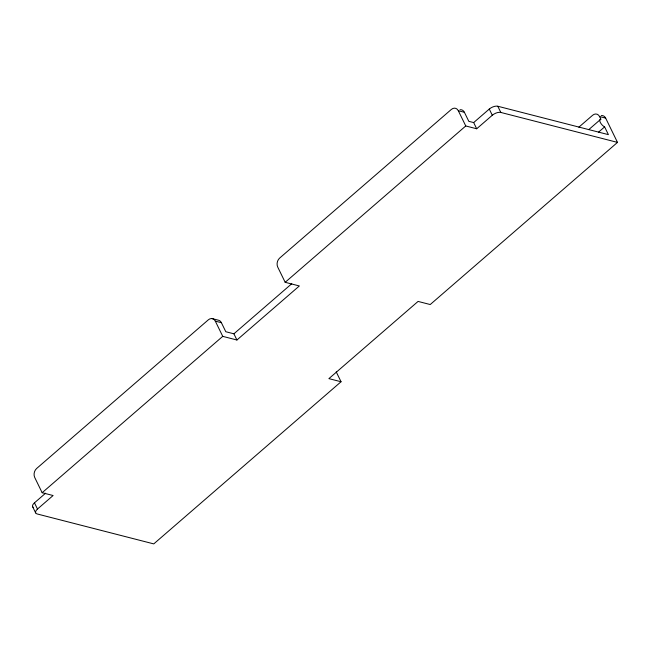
<?xml version="1.0" encoding="UTF-8"?>
<svg xmlns="http://www.w3.org/2000/svg" width="650" height="650" viewBox="0 0 650 650"><rect width="100%" height="100%" fill="white"/><g stroke="black" fill="none" stroke-linecap="round" stroke-linejoin="round"><path stroke-width="0.97" d="M236.925 340.007L233.903 333.808L225.802 331.727L221.39 322.692L215.312 321.132A6.532 5.013 -75.6 0 0 208.333 319.832L36.668 468.463A6.532 5.013 -75.6 0 0 34.726 477.482L42.153 492.716L222.739 336.359L236.925 340.007L299.349 285.959L285.171 282.311L277.737 267.085A6.532 5.013 -75.6 0 1 279.679 258.058L451.352 109.428A6.532 5.013 -75.6 0 1 458.323 110.736L464.401 112.296L468.812 121.331L473.671 122.574L476.694 128.773L492.302 115.261A6.532 3.104 -26 0 1 500.809 112.442L617.5 142.399L430.227 304.541L418.072 301.421L328.892 378.633L341.047 381.753L153.766 543.896L37.083 513.939A6.532 3.104 -26 0 1 37.489 509.039L34.466 502.84L45.614 493.188M285.171 282.311L465.757 125.962L476.694 128.773M473.671 122.574L489.279 109.062A6.532 3.104 -26 0 1 497.786 106.242L608.4 134.639L604.622 126.896A5.021 2.153 49.1 0 1 600.308 122.403A5.021 2.153 49.1 0 1 600.844 119.153L599.584 116.569A6.532 5.013 -75.6 0 0 592.613 115.269L578.833 127.197M233.903 333.808L291.761 283.717M37.489 509.039L53.097 495.527L42.153 492.716M588.754 129.626L600.844 119.153M598.577 132.129L604.622 126.896M599.584 116.569L605.662 118.129L617.5 142.399M212.225 318.614L218.303 320.174A6.532 5.013 -75.6 0 1 221.39 322.692M497.786 106.242L500.809 112.442M489.279 109.062L492.302 115.261M458.323 110.736L465.757 125.962M336.221 371.865L341.047 381.753M215.312 321.132L222.739 336.359M32.63 506.707L35.653 512.899M459.997 109.753A6.532 5.013 -75.6 0 1 464.401 112.296M33.166 507.341A6.532 3.104 -26 0 1 34.466 502.84M601.258 115.594A6.532 5.013 -75.6 0 1 605.662 118.129"/></g></svg>
